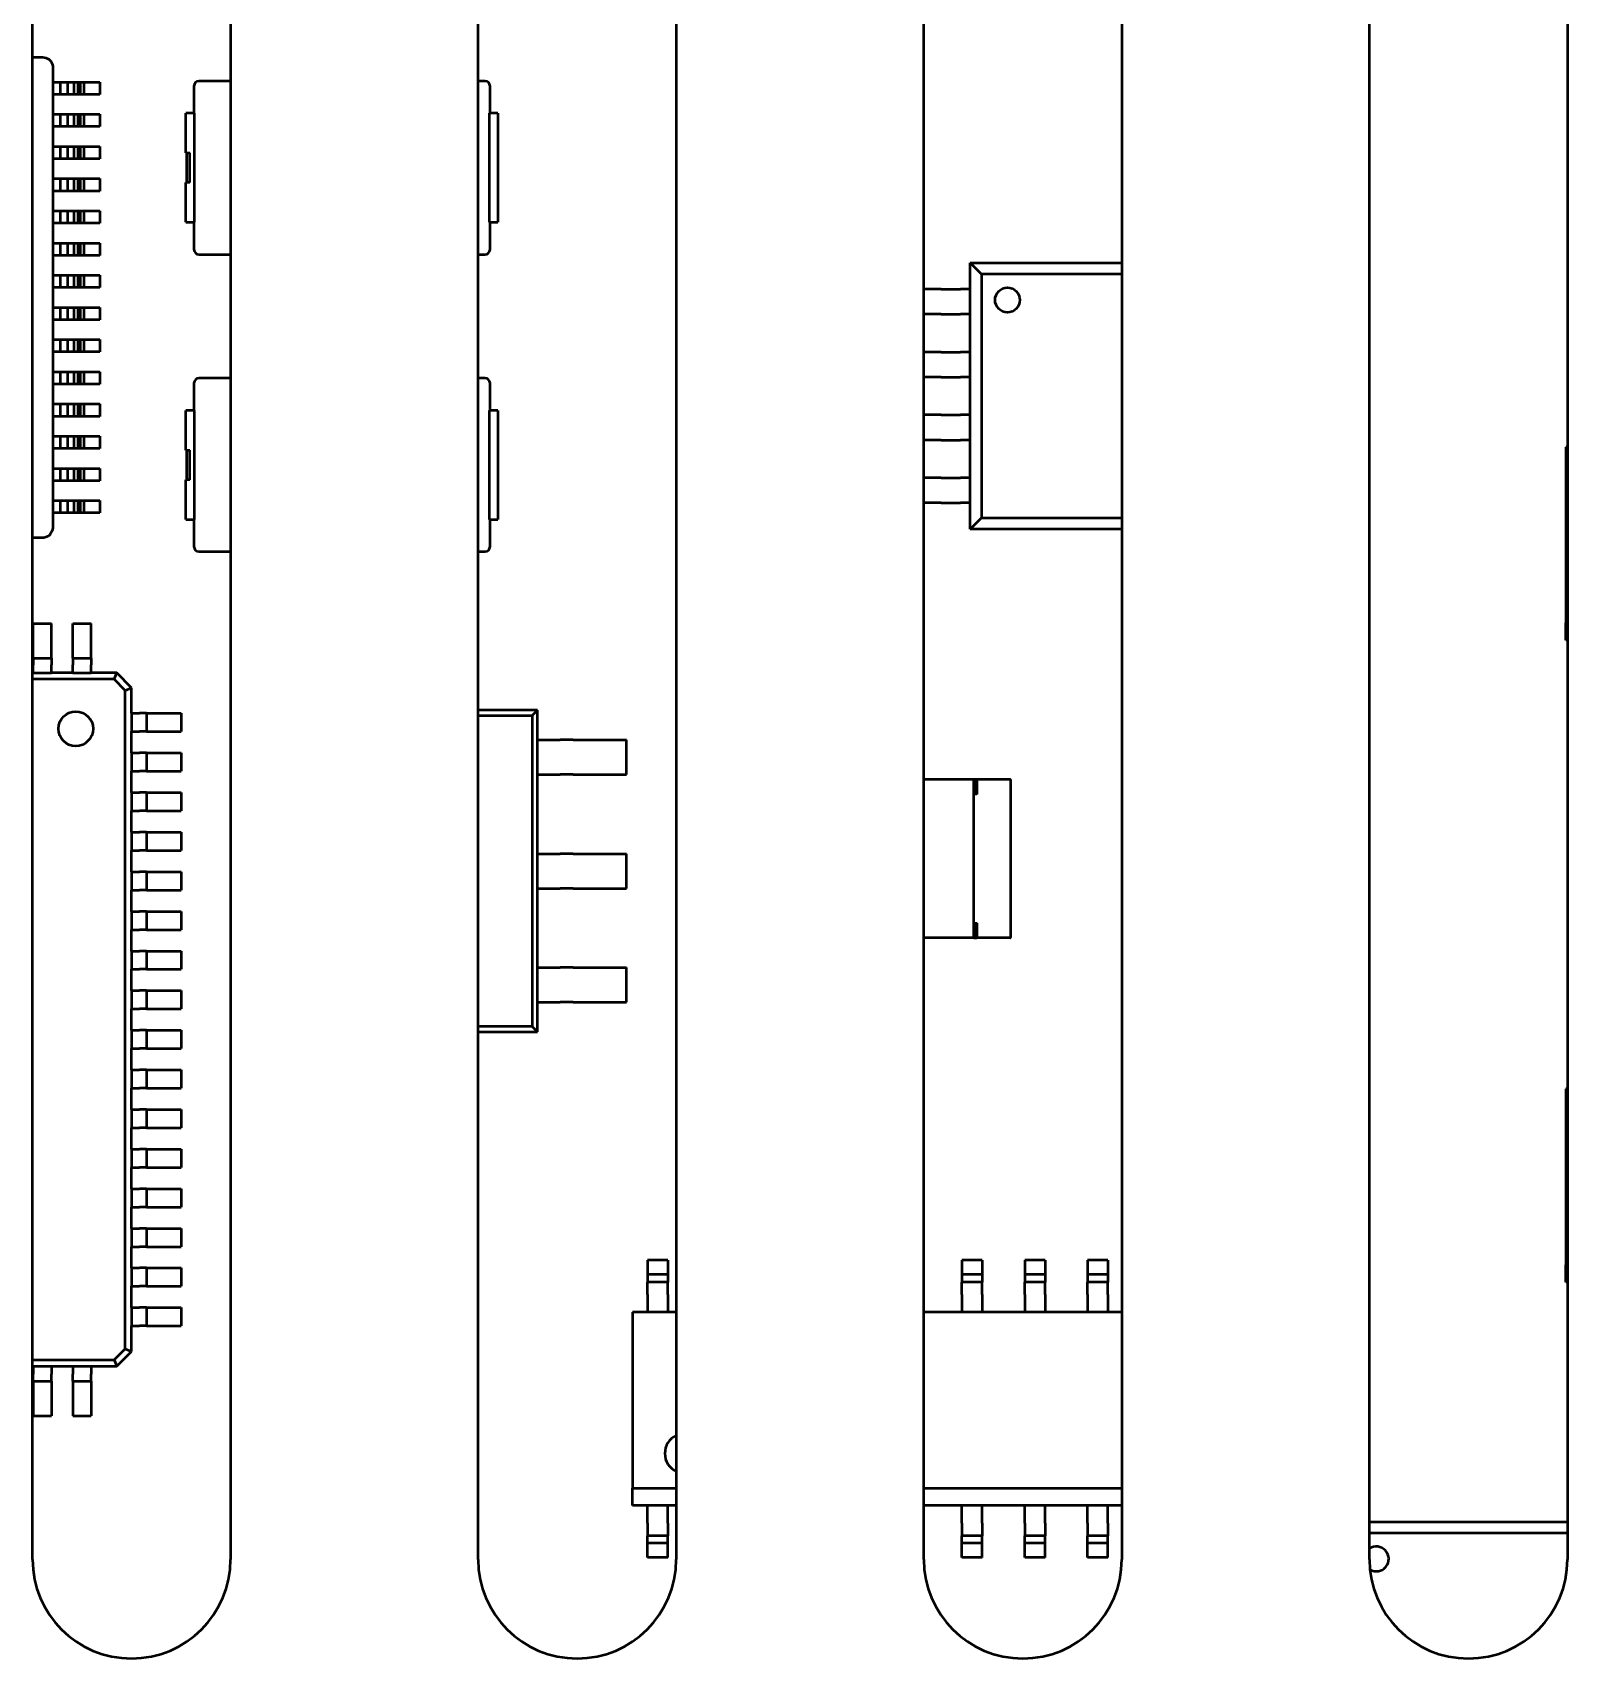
# Model space of a CAD drawing. Header units: millimetres. Extents: x 2121 to 4904, y 892 to 1933.
# Drawn here: x 2755.73 to 2786.73, y 1403.49 to 1436.32 of the extents above; entities that cross this region are included whole.
import ezdxf

# ---------------------------------------------------------------- set-up
doc = ezdxf.new("R2010")
doc.units = ezdxf.units.MM
doc.header["$LTSCALE"] = 1.8
doc.layers.add('외형선(ISO)', color=7, linetype='Continuous', lineweight=50)

msp = doc.modelspace()

# ---------------------------------------------------------------- linework, layer by layer
at = {"layer": '외형선(ISO)', "color": 7}
for p, q in [((2755.729, 1405.494), (2755.729, 1451.494)), ((2759.729, 1451.494), (2759.729, 1405.494)), ((2764.729, 1405.494), (2764.729, 1451.494)), ((2768.729, 1451.494), (2768.729, 1405.494)), ((2773.729, 1405.494), (2773.729, 1451.494)), ((2777.729, 1451.494), (2777.729, 1405.494)), ((2782.729, 1405.494), (2782.729, 1451.494)), ((2786.729, 1451.494), (2786.729, 1405.494)), ((2755.729, 1435.824), (2755.939, 1435.824)), ((2755.939, 1435.824), (2755.999, 1435.814)), ((2755.999, 1435.814), (2756.059, 1435.784)), ((2756.059, 1435.784), (2756.099, 1435.744)), ((2756.099, 1435.744), (2756.129, 1435.694)), ((2756.129, 1435.694), (2756.139, 1435.644)), ((2756.139, 1435.644), (2756.139, 1435.624)), ((2756.139, 1435.624), (2756.139, 1426.324)), ((2759.729, 1435.344), (2759.089, 1435.344)), ((2764.87, 1435.344), (2764.729, 1435.344)), ((2756.139, 1435.324), (2756.29, 1435.324)), ((2756.29, 1435.074), (2756.139, 1435.074)), ((2756.29, 1435.324), (2756.437, 1435.324)), ((2756.29, 1435.324), (2756.29, 1435.074)), ((2756.437, 1435.074), (2756.29, 1435.074)), ((2756.437, 1435.324), (2756.561, 1435.324)), ((2756.437, 1435.324), (2756.437, 1435.074)), ((2756.561, 1435.074), (2756.437, 1435.074)), ((2756.561, 1435.324), (2756.644, 1435.324)), ((2756.561, 1435.324), (2756.561, 1435.074)), ((2756.644, 1435.074), (2756.561, 1435.074)), ((2756.644, 1435.324), (2756.673, 1435.324)), ((2756.644, 1435.324), (2756.644, 1435.074)), ((2756.673, 1435.074), (2756.644, 1435.074)), ((2756.673, 1435.324), (2756.689, 1435.324)), ((2756.673, 1435.324), (2756.673, 1435.074)), ((2756.689, 1435.074), (2756.673, 1435.074)), ((2756.689, 1435.324), (2756.765, 1435.324)), ((2756.689, 1435.324), (2756.689, 1435.074)), ((2756.765, 1435.074), (2756.689, 1435.074)), ((2756.765, 1435.324), (2757.089, 1435.324)), ((2756.765, 1435.324), (2756.765, 1435.074)), ((2757.089, 1435.074), (2756.765, 1435.074)), ((2757.089, 1435.324), (2757.089, 1435.074)), ((2758.989, 1435.244), (2758.989, 1434.694)), ((2764.969, 1434.694), (2764.969, 1435.244)), ((2756.139, 1434.674), (2756.29, 1434.674)), ((2756.29, 1434.674), (2756.437, 1434.674)), ((2756.29, 1434.674), (2756.29, 1434.424)), ((2756.437, 1434.674), (2756.561, 1434.674)), ((2756.437, 1434.674), (2756.437, 1434.424)), ((2756.561, 1434.674), (2756.644, 1434.674)), ((2756.561, 1434.674), (2756.561, 1434.424)), ((2756.644, 1434.674), (2756.673, 1434.674)), ((2756.644, 1434.674), (2756.644, 1434.424)), ((2756.673, 1434.674), (2756.689, 1434.674)), ((2756.673, 1434.674), (2756.673, 1434.424)), ((2756.689, 1434.674), (2756.765, 1434.674)), ((2756.689, 1434.674), (2756.689, 1434.424)), ((2756.765, 1434.674), (2757.089, 1434.674)), ((2756.765, 1434.674), (2756.765, 1434.424)), ((2757.089, 1434.674), (2757.089, 1434.424)), ((2758.829, 1433.894), (2758.829, 1434.694)), ((2758.949, 1434.694), (2758.829, 1434.694)), ((2758.998, 1434.694), (2758.949, 1434.694)), ((2758.998, 1432.494), (2758.998, 1434.694)), ((2765.009, 1434.694), (2764.961, 1434.694)), ((2764.961, 1432.494), (2764.961, 1434.694)), ((2765.129, 1434.694), (2765.009, 1434.694)), ((2765.129, 1434.694), (2765.129, 1432.494)), ((2756.29, 1434.424), (2756.139, 1434.424)), ((2756.437, 1434.424), (2756.29, 1434.424)), ((2756.561, 1434.424), (2756.437, 1434.424)), ((2756.644, 1434.424), (2756.561, 1434.424)), ((2756.673, 1434.424), (2756.644, 1434.424)), ((2756.689, 1434.424), (2756.673, 1434.424)), ((2756.765, 1434.424), (2756.689, 1434.424)), ((2757.089, 1434.424), (2756.765, 1434.424)), ((2756.139, 1434.024), (2756.29, 1434.024)), ((2756.29, 1434.024), (2756.437, 1434.024)), ((2756.29, 1434.024), (2756.29, 1433.774)), ((2756.437, 1434.024), (2756.561, 1434.024)), ((2756.437, 1434.024), (2756.437, 1433.774)), ((2756.561, 1434.024), (2756.644, 1434.024)), ((2756.561, 1434.024), (2756.561, 1433.774)), ((2756.644, 1434.024), (2756.673, 1434.024)), ((2756.644, 1434.024), (2756.644, 1433.774)), ((2756.673, 1434.024), (2756.689, 1434.024)), ((2756.673, 1434.024), (2756.673, 1433.774)), ((2756.689, 1434.024), (2756.765, 1434.024)), ((2756.689, 1434.024), (2756.689, 1433.774)), ((2756.765, 1434.024), (2757.089, 1434.024)), ((2756.765, 1434.024), (2756.765, 1433.774)), ((2757.089, 1434.024), (2757.089, 1433.774)), ((2756.29, 1433.774), (2756.139, 1433.774)), ((2756.437, 1433.774), (2756.29, 1433.774)), ((2756.561, 1433.774), (2756.437, 1433.774)), ((2756.644, 1433.774), (2756.561, 1433.774)), ((2756.673, 1433.774), (2756.644, 1433.774)), ((2756.689, 1433.774), (2756.673, 1433.774)), ((2756.765, 1433.774), (2756.689, 1433.774)), ((2757.089, 1433.774), (2756.765, 1433.774)), ((2758.829, 1433.894), (2758.909, 1433.894)), ((2758.836, 1433.894), (2758.836, 1433.294)), ((2758.909, 1433.294), (2758.909, 1433.894)), ((2756.139, 1433.374), (2756.29, 1433.374)), ((2756.29, 1433.374), (2756.437, 1433.374)), ((2756.29, 1433.374), (2756.29, 1433.124)), ((2756.437, 1433.374), (2756.561, 1433.374)), ((2756.437, 1433.374), (2756.437, 1433.124)), ((2756.561, 1433.374), (2756.644, 1433.374)), ((2756.561, 1433.374), (2756.561, 1433.124)), ((2756.644, 1433.374), (2756.673, 1433.374)), ((2756.644, 1433.374), (2756.644, 1433.124)), ((2756.673, 1433.374), (2756.689, 1433.374)), ((2756.673, 1433.374), (2756.673, 1433.124)), ((2756.689, 1433.374), (2756.765, 1433.374)), ((2756.689, 1433.374), (2756.689, 1433.124)), ((2756.765, 1433.374), (2757.089, 1433.374)), ((2756.765, 1433.374), (2756.765, 1433.124)), ((2757.089, 1433.374), (2757.089, 1433.124)), ((2756.29, 1433.124), (2756.139, 1433.124)), ((2756.437, 1433.124), (2756.29, 1433.124)), ((2756.561, 1433.124), (2756.437, 1433.124)), ((2756.644, 1433.124), (2756.561, 1433.124)), ((2756.673, 1433.124), (2756.644, 1433.124)), ((2756.689, 1433.124), (2756.673, 1433.124)), ((2756.765, 1433.124), (2756.689, 1433.124)), ((2757.089, 1433.124), (2756.765, 1433.124)), ((2758.829, 1432.494), (2758.829, 1433.294)), ((2758.909, 1433.294), (2758.829, 1433.294)), ((2756.139, 1432.724), (2756.29, 1432.724)), ((2756.29, 1432.724), (2756.437, 1432.724)), ((2756.29, 1432.724), (2756.29, 1432.474)), ((2756.437, 1432.724), (2756.561, 1432.724)), ((2756.437, 1432.724), (2756.437, 1432.474)), ((2756.561, 1432.724), (2756.644, 1432.724)), ((2756.561, 1432.724), (2756.561, 1432.474)), ((2756.644, 1432.724), (2756.673, 1432.724)), ((2756.644, 1432.724), (2756.644, 1432.474)), ((2756.673, 1432.724), (2756.689, 1432.724)), ((2756.673, 1432.724), (2756.673, 1432.474)), ((2756.689, 1432.724), (2756.765, 1432.724)), ((2756.689, 1432.724), (2756.689, 1432.474)), ((2756.765, 1432.724), (2757.089, 1432.724)), ((2756.765, 1432.724), (2756.765, 1432.474)), ((2757.089, 1432.724), (2757.089, 1432.474)), ((2756.29, 1432.474), (2756.139, 1432.474)), ((2756.437, 1432.474), (2756.29, 1432.474)), ((2756.561, 1432.474), (2756.437, 1432.474)), ((2756.644, 1432.474), (2756.561, 1432.474)), ((2756.673, 1432.474), (2756.644, 1432.474)), ((2756.689, 1432.474), (2756.673, 1432.474)), ((2756.765, 1432.474), (2756.689, 1432.474)), ((2757.089, 1432.474), (2756.765, 1432.474)), ((2758.829, 1432.494), (2758.949, 1432.494)), ((2758.949, 1432.494), (2758.998, 1432.494)), ((2758.989, 1432.494), (2758.989, 1431.944)), ((2764.961, 1432.494), (2765.009, 1432.494)), ((2764.969, 1431.944), (2764.969, 1432.494)), ((2765.009, 1432.494), (2765.129, 1432.494)), ((2756.139, 1432.074), (2756.29, 1432.074)), ((2756.29, 1432.074), (2756.437, 1432.074)), ((2756.29, 1432.074), (2756.29, 1431.824)), ((2756.437, 1432.074), (2756.561, 1432.074)), ((2756.437, 1432.074), (2756.437, 1431.824)), ((2756.561, 1432.074), (2756.644, 1432.074)), ((2756.561, 1432.074), (2756.561, 1431.824)), ((2756.644, 1432.074), (2756.673, 1432.074)), ((2756.644, 1432.074), (2756.644, 1431.824)), ((2756.673, 1432.074), (2756.689, 1432.074)), ((2756.673, 1432.074), (2756.673, 1431.824)), ((2756.689, 1432.074), (2756.765, 1432.074)), ((2756.689, 1432.074), (2756.689, 1431.824)), ((2756.765, 1432.074), (2757.089, 1432.074)), ((2756.765, 1432.074), (2756.765, 1431.824)), ((2757.089, 1432.074), (2757.089, 1431.824)), ((2756.29, 1431.824), (2756.139, 1431.824)), ((2756.437, 1431.824), (2756.29, 1431.824)), ((2756.561, 1431.824), (2756.437, 1431.824)), ((2756.644, 1431.824), (2756.561, 1431.824)), ((2756.673, 1431.824), (2756.644, 1431.824)), ((2756.689, 1431.824), (2756.673, 1431.824)), ((2756.765, 1431.824), (2756.689, 1431.824)), ((2757.089, 1431.824), (2756.765, 1431.824)), ((2759.089, 1431.844), (2759.729, 1431.844)), ((2764.729, 1431.844), (2764.87, 1431.844)), ((2756.139, 1431.424), (2756.29, 1431.424)), ((2756.29, 1431.424), (2756.437, 1431.424)), ((2756.29, 1431.424), (2756.29, 1431.174)), ((2756.437, 1431.424), (2756.561, 1431.424)), ((2756.437, 1431.424), (2756.437, 1431.174)), ((2756.561, 1431.424), (2756.644, 1431.424)), ((2756.561, 1431.424), (2756.561, 1431.174)), ((2756.644, 1431.424), (2756.673, 1431.424)), ((2756.644, 1431.424), (2756.644, 1431.174)), ((2756.673, 1431.424), (2756.689, 1431.424)), ((2756.673, 1431.424), (2756.673, 1431.174)), ((2756.689, 1431.424), (2756.765, 1431.424)), ((2756.689, 1431.424), (2756.689, 1431.174)), ((2756.765, 1431.424), (2757.089, 1431.424)), ((2756.765, 1431.424), (2756.765, 1431.174)), ((2757.089, 1431.424), (2757.089, 1431.174)), ((2774.669, 1431.674), (2777.729, 1431.674)), ((2774.669, 1426.294), (2774.669, 1431.674)), ((2774.669, 1431.674), (2774.897, 1431.447)), ((2777.729, 1431.447), (2774.897, 1431.447)), ((2774.897, 1431.447), (2774.897, 1426.522)), ((2756.29, 1431.174), (2756.139, 1431.174)), ((2756.437, 1431.174), (2756.29, 1431.174)), ((2756.561, 1431.174), (2756.437, 1431.174)), ((2756.644, 1431.174), (2756.561, 1431.174)), ((2756.673, 1431.174), (2756.644, 1431.174)), ((2756.689, 1431.174), (2756.673, 1431.174)), ((2756.765, 1431.174), (2756.689, 1431.174)), ((2757.089, 1431.174), (2756.765, 1431.174)), ((2773.798, 1431.143), (2773.729, 1431.143)), ((2773.991, 1431.143), (2773.798, 1431.143)), ((2774.083, 1431.143), (2773.991, 1431.143)), ((2774.083, 1431.143), (2774.469, 1431.143)), ((2774.669, 1431.143), (2774.469, 1431.143)), ((2756.139, 1430.774), (2756.29, 1430.774)), ((2756.29, 1430.774), (2756.437, 1430.774)), ((2756.29, 1430.774), (2756.29, 1430.524)), ((2756.437, 1430.774), (2756.561, 1430.774)), ((2756.437, 1430.774), (2756.437, 1430.524)), ((2756.561, 1430.774), (2756.644, 1430.774)), ((2756.561, 1430.774), (2756.561, 1430.524)), ((2756.644, 1430.774), (2756.673, 1430.774)), ((2756.644, 1430.774), (2756.644, 1430.524)), ((2756.673, 1430.774), (2756.689, 1430.774)), ((2756.673, 1430.774), (2756.673, 1430.524)), ((2756.689, 1430.774), (2756.765, 1430.774)), ((2756.689, 1430.774), (2756.689, 1430.524)), ((2756.765, 1430.774), (2757.089, 1430.774)), ((2756.765, 1430.774), (2756.765, 1430.524)), ((2757.089, 1430.774), (2757.089, 1430.524)), ((2756.29, 1430.524), (2756.139, 1430.524)), ((2756.437, 1430.524), (2756.29, 1430.524)), ((2756.561, 1430.524), (2756.437, 1430.524)), ((2756.644, 1430.524), (2756.561, 1430.524)), ((2756.673, 1430.524), (2756.644, 1430.524)), ((2756.689, 1430.524), (2756.673, 1430.524)), ((2756.765, 1430.524), (2756.689, 1430.524)), ((2757.089, 1430.524), (2756.765, 1430.524)), ((2773.798, 1430.635), (2773.729, 1430.635)), ((2773.991, 1430.635), (2773.798, 1430.635)), ((2774.083, 1430.635), (2773.991, 1430.635)), ((2774.083, 1430.635), (2774.469, 1430.635)), ((2774.669, 1430.635), (2774.469, 1430.635)), ((2756.139, 1430.124), (2756.29, 1430.124)), ((2756.29, 1430.124), (2756.437, 1430.124)), ((2756.29, 1430.124), (2756.29, 1429.874)), ((2756.437, 1430.124), (2756.561, 1430.124)), ((2756.437, 1430.124), (2756.437, 1429.874)), ((2756.561, 1430.124), (2756.644, 1430.124)), ((2756.561, 1430.124), (2756.561, 1429.874)), ((2756.644, 1430.124), (2756.673, 1430.124)), ((2756.644, 1430.124), (2756.644, 1429.874)), ((2756.673, 1430.124), (2756.689, 1430.124)), ((2756.673, 1430.124), (2756.673, 1429.874)), ((2756.689, 1430.124), (2756.765, 1430.124)), ((2756.689, 1430.124), (2756.689, 1429.874)), ((2756.765, 1430.124), (2757.089, 1430.124)), ((2756.765, 1430.124), (2756.765, 1429.874)), ((2757.089, 1430.124), (2757.089, 1429.874)), ((2756.29, 1429.874), (2756.139, 1429.874)), ((2756.437, 1429.874), (2756.29, 1429.874)), ((2756.561, 1429.874), (2756.437, 1429.874)), ((2756.644, 1429.874), (2756.561, 1429.874)), ((2756.673, 1429.874), (2756.644, 1429.874)), ((2756.689, 1429.874), (2756.673, 1429.874)), ((2756.765, 1429.874), (2756.689, 1429.874)), ((2757.089, 1429.874), (2756.765, 1429.874)), ((2773.798, 1429.873), (2773.729, 1429.873)), ((2773.991, 1429.873), (2773.798, 1429.873)), ((2774.083, 1429.873), (2773.991, 1429.873)), ((2774.083, 1429.873), (2774.469, 1429.873)), ((2774.669, 1429.873), (2774.469, 1429.873)), ((2756.139, 1429.474), (2756.29, 1429.474)), ((2756.29, 1429.474), (2756.437, 1429.474)), ((2756.29, 1429.474), (2756.29, 1429.224)), ((2756.437, 1429.474), (2756.561, 1429.474)), ((2756.437, 1429.474), (2756.437, 1429.224)), ((2756.561, 1429.474), (2756.644, 1429.474)), ((2756.561, 1429.474), (2756.561, 1429.224)), ((2756.644, 1429.474), (2756.673, 1429.474)), ((2756.644, 1429.474), (2756.644, 1429.224)), ((2756.673, 1429.474), (2756.689, 1429.474)), ((2756.673, 1429.474), (2756.673, 1429.224)), ((2756.689, 1429.474), (2756.765, 1429.474)), ((2756.689, 1429.474), (2756.689, 1429.224)), ((2756.765, 1429.474), (2757.089, 1429.474)), ((2756.765, 1429.474), (2756.765, 1429.224)), ((2757.089, 1429.474), (2757.089, 1429.224)), ((2756.29, 1429.224), (2756.139, 1429.224)), ((2756.437, 1429.224), (2756.29, 1429.224)), ((2756.561, 1429.224), (2756.437, 1429.224)), ((2756.644, 1429.224), (2756.561, 1429.224)), ((2756.673, 1429.224), (2756.644, 1429.224)), ((2756.689, 1429.224), (2756.673, 1429.224)), ((2756.765, 1429.224), (2756.689, 1429.224)), ((2757.089, 1429.224), (2756.765, 1429.224)), ((2758.989, 1429.244), (2758.989, 1428.694)), ((2759.729, 1429.344), (2759.089, 1429.344)), ((2764.87, 1429.344), (2764.729, 1429.344)), ((2764.969, 1428.694), (2764.969, 1429.244)), ((2773.798, 1429.365), (2773.729, 1429.365)), ((2773.991, 1429.365), (2773.798, 1429.365)), ((2774.083, 1429.365), (2773.991, 1429.365)), ((2774.083, 1429.365), (2774.469, 1429.365)), ((2774.669, 1429.365), (2774.469, 1429.365)), ((2756.139, 1428.824), (2756.29, 1428.824)), ((2756.29, 1428.824), (2756.437, 1428.824)), ((2756.29, 1428.824), (2756.29, 1428.574)), ((2756.437, 1428.824), (2756.561, 1428.824)), ((2756.437, 1428.824), (2756.437, 1428.574)), ((2756.561, 1428.824), (2756.644, 1428.824)), ((2756.561, 1428.824), (2756.561, 1428.574)), ((2756.644, 1428.824), (2756.673, 1428.824)), ((2756.644, 1428.824), (2756.644, 1428.574)), ((2756.673, 1428.824), (2756.689, 1428.824)), ((2756.673, 1428.824), (2756.673, 1428.574)), ((2756.689, 1428.824), (2756.765, 1428.824)), ((2756.689, 1428.824), (2756.689, 1428.574)), ((2756.765, 1428.824), (2757.089, 1428.824)), ((2756.765, 1428.824), (2756.765, 1428.574)), ((2757.089, 1428.824), (2757.089, 1428.574)), ((2756.29, 1428.574), (2756.139, 1428.574)), ((2756.437, 1428.574), (2756.29, 1428.574)), ((2756.561, 1428.574), (2756.437, 1428.574)), ((2756.644, 1428.574), (2756.561, 1428.574)), ((2756.673, 1428.574), (2756.644, 1428.574)), ((2756.689, 1428.574), (2756.673, 1428.574)), ((2756.765, 1428.574), (2756.689, 1428.574)), ((2757.089, 1428.574), (2756.765, 1428.574)), ((2758.829, 1427.894), (2758.829, 1428.694)), ((2758.949, 1428.694), (2758.829, 1428.694)), ((2758.998, 1428.694), (2758.949, 1428.694)), ((2758.998, 1426.494), (2758.998, 1428.694)), ((2765.009, 1428.694), (2764.961, 1428.694)), ((2764.961, 1426.494), (2764.961, 1428.694)), ((2765.129, 1428.694), (2765.009, 1428.694)), ((2765.129, 1428.694), (2765.129, 1426.494)), ((2773.798, 1428.603), (2773.729, 1428.603)), ((2773.991, 1428.603), (2773.798, 1428.603)), ((2774.083, 1428.603), (2773.991, 1428.603)), ((2774.083, 1428.603), (2774.469, 1428.603)), ((2774.669, 1428.603), (2774.469, 1428.603)), ((2756.139, 1428.174), (2756.29, 1428.174)), ((2756.29, 1428.174), (2756.437, 1428.174)), ((2756.29, 1428.174), (2756.29, 1427.924)), ((2756.437, 1428.174), (2756.561, 1428.174)), ((2756.437, 1428.174), (2756.437, 1427.924)), ((2756.561, 1428.174), (2756.644, 1428.174)), ((2756.561, 1428.174), (2756.561, 1427.924)), ((2756.644, 1428.174), (2756.673, 1428.174)), ((2756.644, 1428.174), (2756.644, 1427.924)), ((2756.673, 1428.174), (2756.689, 1428.174)), ((2756.673, 1428.174), (2756.673, 1427.924)), ((2756.689, 1428.174), (2756.765, 1428.174)), ((2756.689, 1428.174), (2756.689, 1427.924)), ((2756.765, 1428.174), (2757.089, 1428.174)), ((2756.765, 1428.174), (2756.765, 1427.924)), ((2757.089, 1428.174), (2757.089, 1427.924)), ((2756.29, 1427.924), (2756.139, 1427.924)), ((2756.437, 1427.924), (2756.29, 1427.924)), ((2756.561, 1427.924), (2756.437, 1427.924)), ((2756.644, 1427.924), (2756.561, 1427.924)), ((2756.673, 1427.924), (2756.644, 1427.924)), ((2756.689, 1427.924), (2756.673, 1427.924)), ((2756.765, 1427.924), (2756.689, 1427.924)), ((2757.089, 1427.924), (2756.765, 1427.924)), ((2758.829, 1427.894), (2758.909, 1427.894)), ((2758.836, 1427.894), (2758.836, 1427.294)), ((2758.909, 1427.294), (2758.909, 1427.894)), ((2773.798, 1428.095), (2773.729, 1428.095)), ((2773.991, 1428.095), (2773.798, 1428.095)), ((2774.083, 1428.095), (2773.991, 1428.095)), ((2774.083, 1428.095), (2774.469, 1428.095)), ((2774.669, 1428.095), (2774.469, 1428.095)), ((2786.729, 1427.954), (2786.699, 1427.954)), ((2786.699, 1427.954), (2786.699, 1424.404)), ((2756.139, 1427.524), (2756.29, 1427.524)), ((2756.29, 1427.524), (2756.437, 1427.524)), ((2756.29, 1427.524), (2756.29, 1427.274)), ((2756.437, 1427.524), (2756.561, 1427.524)), ((2756.437, 1427.524), (2756.437, 1427.274)), ((2756.561, 1427.524), (2756.644, 1427.524)), ((2756.561, 1427.524), (2756.561, 1427.274)), ((2756.644, 1427.524), (2756.673, 1427.524)), ((2756.644, 1427.524), (2756.644, 1427.274)), ((2756.673, 1427.524), (2756.689, 1427.524)), ((2756.673, 1427.524), (2756.673, 1427.274)), ((2756.689, 1427.524), (2756.765, 1427.524)), ((2756.689, 1427.524), (2756.689, 1427.274)), ((2756.765, 1427.524), (2757.089, 1427.524)), ((2756.765, 1427.524), (2756.765, 1427.274)), ((2757.089, 1427.524), (2757.089, 1427.274)), ((2756.29, 1427.274), (2756.139, 1427.274)), ((2756.437, 1427.274), (2756.29, 1427.274)), ((2756.561, 1427.274), (2756.437, 1427.274)), ((2756.644, 1427.274), (2756.561, 1427.274)), ((2756.673, 1427.274), (2756.644, 1427.274)), ((2756.689, 1427.274), (2756.673, 1427.274)), ((2756.765, 1427.274), (2756.689, 1427.274)), ((2757.089, 1427.274), (2756.765, 1427.274)), ((2758.829, 1426.494), (2758.829, 1427.294)), ((2758.909, 1427.294), (2758.829, 1427.294)), ((2773.798, 1427.333), (2773.729, 1427.333)), ((2773.991, 1427.333), (2773.798, 1427.333)), ((2774.083, 1427.333), (2773.991, 1427.333)), ((2774.083, 1427.333), (2774.469, 1427.333)), ((2774.669, 1427.333), (2774.469, 1427.333)), ((2756.139, 1426.874), (2756.29, 1426.874)), ((2756.29, 1426.874), (2756.437, 1426.874)), ((2756.29, 1426.874), (2756.29, 1426.624)), ((2756.437, 1426.874), (2756.561, 1426.874)), ((2756.437, 1426.874), (2756.437, 1426.624)), ((2756.561, 1426.874), (2756.644, 1426.874)), ((2756.561, 1426.874), (2756.561, 1426.624)), ((2756.644, 1426.874), (2756.673, 1426.874)), ((2756.644, 1426.874), (2756.644, 1426.624)), ((2756.673, 1426.874), (2756.689, 1426.874)), ((2756.673, 1426.874), (2756.673, 1426.624)), ((2756.689, 1426.874), (2756.765, 1426.874)), ((2756.689, 1426.874), (2756.689, 1426.624)), ((2756.765, 1426.874), (2757.089, 1426.874)), ((2756.765, 1426.874), (2756.765, 1426.624)), ((2757.089, 1426.874), (2757.089, 1426.624)), ((2773.798, 1426.825), (2773.729, 1426.825)), ((2773.991, 1426.825), (2773.798, 1426.825)), ((2774.083, 1426.825), (2773.991, 1426.825)), ((2774.083, 1426.825), (2774.469, 1426.825)), ((2774.669, 1426.825), (2774.469, 1426.825)), ((2756.29, 1426.624), (2756.139, 1426.624)), ((2756.437, 1426.624), (2756.29, 1426.624)), ((2756.561, 1426.624), (2756.437, 1426.624)), ((2756.644, 1426.624), (2756.561, 1426.624)), ((2756.673, 1426.624), (2756.644, 1426.624)), ((2756.689, 1426.624), (2756.673, 1426.624)), ((2756.765, 1426.624), (2756.689, 1426.624)), ((2757.089, 1426.624), (2756.765, 1426.624)), ((2758.829, 1426.494), (2758.949, 1426.494)), ((2758.949, 1426.494), (2758.998, 1426.494)), ((2758.989, 1426.494), (2758.989, 1425.944)), ((2764.961, 1426.494), (2765.009, 1426.494)), ((2764.969, 1425.944), (2764.969, 1426.494)), ((2765.009, 1426.494), (2765.129, 1426.494)), ((2774.669, 1426.294), (2774.897, 1426.522)), ((2774.897, 1426.522), (2777.729, 1426.522)), ((2756.049, 1426.154), (2755.999, 1426.134)), ((2756.079, 1426.184), (2756.049, 1426.154)), ((2756.099, 1426.214), (2756.079, 1426.184)), ((2756.129, 1426.264), (2756.099, 1426.214)), ((2756.139, 1426.324), (2756.129, 1426.264)), ((2777.729, 1426.294), (2774.669, 1426.294)), ((2755.939, 1426.124), (2755.729, 1426.124)), ((2755.959, 1426.124), (2755.939, 1426.124)), ((2755.999, 1426.134), (2755.959, 1426.124)), ((2759.089, 1425.844), (2759.729, 1425.844)), ((2764.729, 1425.844), (2764.87, 1425.844)), ((2755.744, 1424.394), (2756.114, 1424.394)), ((2755.744, 1423.765), (2755.744, 1424.394)), ((2756.114, 1423.765), (2756.114, 1424.394)), ((2756.544, 1424.394), (2756.914, 1424.394)), ((2756.544, 1423.765), (2756.544, 1424.394)), ((2756.914, 1423.765), (2756.914, 1424.394)), ((2786.699, 1424.054), (2786.699, 1424.404)), ((2786.699, 1424.404), (2786.729, 1424.404)), ((2786.729, 1424.054), (2786.699, 1424.054)), ((2755.744, 1423.694), (2755.744, 1423.765)), ((2755.744, 1423.694), (2756.114, 1423.694)), ((2755.744, 1423.694), (2755.744, 1423.554)), ((2755.744, 1423.394), (2755.744, 1423.554)), ((2756.114, 1423.694), (2756.114, 1423.765)), ((2756.114, 1423.694), (2756.114, 1423.554)), ((2756.114, 1423.394), (2756.114, 1423.554)), ((2756.544, 1423.694), (2756.544, 1423.765)), ((2756.544, 1423.694), (2756.914, 1423.694)), ((2756.544, 1423.694), (2756.544, 1423.554)), ((2756.544, 1423.394), (2756.544, 1423.554)), ((2756.914, 1423.694), (2756.914, 1423.765)), ((2756.914, 1423.694), (2756.914, 1423.554)), ((2756.914, 1423.394), (2756.914, 1423.554)), ((2755.744, 1423.394), (2755.729, 1423.394)), ((2757.377, 1423.267), (2755.729, 1423.267)), ((2755.744, 1423.394), (2756.114, 1423.394)), ((2756.544, 1423.394), (2756.114, 1423.394)), ((2756.544, 1423.394), (2756.914, 1423.394)), ((2757.429, 1423.394), (2756.914, 1423.394)), ((2757.377, 1423.267), (2757.429, 1423.394)), ((2757.602, 1423.041), (2757.377, 1423.267)), ((2757.729, 1423.094), (2757.429, 1423.394)), ((2757.602, 1423.041), (2757.729, 1423.094)), ((2757.602, 1409.747), (2757.602, 1423.041)), ((2757.729, 1422.579), (2757.729, 1423.094)), ((2757.729, 1422.579), (2757.729, 1422.209)), ((2757.729, 1422.579), (2757.889, 1422.579)), ((2758.029, 1422.579), (2757.889, 1422.579)), ((2758.029, 1422.579), (2758.029, 1422.209)), ((2758.029, 1422.579), (2758.1, 1422.579)), ((2758.1, 1422.579), (2758.729, 1422.579)), ((2758.729, 1422.579), (2758.729, 1422.209)), ((2765.929, 1422.644), (2764.729, 1422.644)), ((2764.729, 1422.535), (2765.82, 1422.535)), ((2765.929, 1422.644), (2765.82, 1422.535)), ((2765.82, 1422.535), (2765.82, 1416.254)), ((2765.929, 1416.144), (2765.929, 1422.644)), ((2757.729, 1421.779), (2757.729, 1422.209)), ((2757.729, 1422.209), (2757.889, 1422.209)), ((2758.029, 1422.209), (2757.889, 1422.209)), ((2758.029, 1422.209), (2758.1, 1422.209)), ((2758.1, 1422.209), (2758.729, 1422.209)), ((2765.929, 1422.044), (2766.384, 1422.044)), ((2765.929, 1421.344), (2765.929, 1422.044)), ((2766.647, 1422.044), (2766.384, 1422.044)), ((2766.647, 1422.044), (2766.836, 1422.044)), ((2766.836, 1422.044), (2766.894, 1422.044)), ((2766.894, 1422.044), (2767.723, 1422.044)), ((2767.723, 1421.344), (2767.723, 1422.044)), ((2757.729, 1421.779), (2757.729, 1421.409)), ((2757.729, 1421.779), (2757.889, 1421.779)), ((2758.029, 1421.779), (2757.889, 1421.779)), ((2758.029, 1421.779), (2758.029, 1421.409)), ((2758.029, 1421.779), (2758.1, 1421.779)), ((2758.1, 1421.779), (2758.729, 1421.779)), ((2758.729, 1421.779), (2758.729, 1421.409)), ((2757.729, 1420.979), (2757.729, 1421.409)), ((2757.729, 1421.409), (2757.889, 1421.409)), ((2758.029, 1421.409), (2757.889, 1421.409)), ((2758.029, 1421.409), (2758.1, 1421.409)), ((2758.1, 1421.409), (2758.729, 1421.409)), ((2765.929, 1421.344), (2766.384, 1421.344)), ((2766.647, 1421.344), (2766.384, 1421.344)), ((2766.647, 1421.344), (2766.836, 1421.344)), ((2766.836, 1421.344), (2766.894, 1421.344)), ((2766.894, 1421.344), (2767.723, 1421.344)), ((2774.739, 1421.244), (2773.729, 1421.244)), ((2774.769, 1421.244), (2774.739, 1421.244)), ((2774.739, 1418.044), (2774.739, 1421.244)), ((2774.769, 1420.944), (2774.769, 1421.244)), ((2774.802, 1421.243), (2774.769, 1421.243)), ((2774.799, 1421.239), (2774.799, 1420.944)), ((2775.474, 1421.244), (2774.804, 1421.244)), ((2775.479, 1421.239), (2775.479, 1418.049)), ((2757.729, 1420.979), (2757.729, 1420.609)), ((2757.729, 1420.979), (2757.889, 1420.979)), ((2758.029, 1420.979), (2757.889, 1420.979)), ((2758.029, 1420.979), (2758.029, 1420.609)), ((2758.029, 1420.979), (2758.1, 1420.979)), ((2758.1, 1420.979), (2758.729, 1420.979)), ((2758.729, 1420.979), (2758.729, 1420.609)), ((2774.739, 1418.349), (2774.739, 1420.939)), ((2774.799, 1420.944), (2774.744, 1420.944)), ((2774.804, 1420.939), (2774.799, 1420.944)), ((2757.729, 1420.179), (2757.729, 1420.609)), ((2757.729, 1420.609), (2757.889, 1420.609)), ((2758.029, 1420.609), (2757.889, 1420.609)), ((2758.029, 1420.609), (2758.1, 1420.609)), ((2758.1, 1420.609), (2758.729, 1420.609)), ((2757.729, 1420.179), (2757.729, 1419.809)), ((2757.729, 1420.179), (2757.889, 1420.179)), ((2758.029, 1420.179), (2757.889, 1420.179)), ((2758.029, 1420.179), (2758.029, 1419.809)), ((2758.029, 1420.179), (2758.1, 1420.179)), ((2758.1, 1420.179), (2758.729, 1420.179)), ((2758.729, 1420.179), (2758.729, 1419.809)), ((2757.729, 1419.379), (2757.729, 1419.809)), ((2757.729, 1419.809), (2757.889, 1419.809)), ((2758.029, 1419.809), (2757.889, 1419.809)), ((2758.029, 1419.809), (2758.1, 1419.809)), ((2758.1, 1419.809), (2758.729, 1419.809)), ((2765.929, 1419.744), (2766.384, 1419.744)), ((2765.929, 1419.044), (2765.929, 1419.744)), ((2766.647, 1419.744), (2766.384, 1419.744)), ((2766.647, 1419.744), (2766.836, 1419.744)), ((2766.836, 1419.744), (2766.894, 1419.744)), ((2766.894, 1419.744), (2767.723, 1419.744)), ((2767.723, 1419.044), (2767.723, 1419.744)), ((2757.729, 1419.379), (2757.729, 1419.009)), ((2757.729, 1419.379), (2757.889, 1419.379)), ((2758.029, 1419.379), (2757.889, 1419.379)), ((2758.029, 1419.379), (2758.029, 1419.009)), ((2758.029, 1419.379), (2758.1, 1419.379)), ((2758.1, 1419.379), (2758.729, 1419.379)), ((2758.729, 1419.379), (2758.729, 1419.009)), ((2757.729, 1418.579), (2757.729, 1419.009)), ((2757.729, 1419.009), (2757.889, 1419.009)), ((2758.029, 1419.009), (2757.889, 1419.009)), ((2758.029, 1419.009), (2758.1, 1419.009)), ((2758.1, 1419.009), (2758.729, 1419.009)), ((2765.929, 1419.044), (2766.384, 1419.044)), ((2766.647, 1419.044), (2766.384, 1419.044)), ((2766.647, 1419.044), (2766.836, 1419.044)), ((2766.836, 1419.044), (2766.894, 1419.044)), ((2766.894, 1419.044), (2767.723, 1419.044)), ((2757.729, 1418.579), (2757.729, 1418.209)), ((2757.729, 1418.579), (2757.889, 1418.579)), ((2758.029, 1418.579), (2757.889, 1418.579)), ((2758.029, 1418.579), (2758.029, 1418.209)), ((2758.029, 1418.579), (2758.1, 1418.579)), ((2758.1, 1418.579), (2758.729, 1418.579)), ((2758.729, 1418.579), (2758.729, 1418.209)), ((2774.744, 1418.344), (2774.799, 1418.344)), ((2774.769, 1418.044), (2774.769, 1418.344)), ((2774.799, 1418.344), (2774.804, 1418.349)), ((2774.799, 1418.344), (2774.799, 1418.049)), ((2757.729, 1417.779), (2757.729, 1418.209)), ((2757.729, 1418.209), (2757.889, 1418.209)), ((2758.029, 1418.209), (2757.889, 1418.209)), ((2758.029, 1418.209), (2758.1, 1418.209)), ((2758.1, 1418.209), (2758.729, 1418.209)), ((2774.739, 1418.044), (2773.729, 1418.044)), ((2774.739, 1418.044), (2774.769, 1418.044)), ((2774.769, 1418.044), (2774.802, 1418.044)), ((2775.474, 1418.044), (2774.804, 1418.044)), ((2757.729, 1417.779), (2757.729, 1417.409)), ((2757.729, 1417.779), (2757.889, 1417.779)), ((2758.029, 1417.779), (2757.889, 1417.779)), ((2758.029, 1417.779), (2758.029, 1417.409)), ((2758.029, 1417.779), (2758.1, 1417.779)), ((2758.1, 1417.779), (2758.729, 1417.779)), ((2758.729, 1417.779), (2758.729, 1417.409)), ((2757.729, 1416.979), (2757.729, 1417.409)), ((2757.729, 1417.409), (2757.889, 1417.409)), ((2758.029, 1417.409), (2757.889, 1417.409)), ((2758.029, 1417.409), (2758.1, 1417.409)), ((2758.1, 1417.409), (2758.729, 1417.409)), ((2765.929, 1417.444), (2766.384, 1417.444)), ((2765.929, 1416.744), (2765.929, 1417.444)), ((2766.647, 1417.444), (2766.384, 1417.444)), ((2766.647, 1417.444), (2766.836, 1417.444)), ((2766.836, 1417.444), (2766.894, 1417.444)), ((2766.894, 1417.444), (2767.723, 1417.444)), ((2767.723, 1416.744), (2767.723, 1417.444)), ((2757.729, 1416.979), (2757.729, 1416.609)), ((2757.729, 1416.979), (2757.889, 1416.979)), ((2758.029, 1416.979), (2757.889, 1416.979)), ((2758.029, 1416.979), (2758.029, 1416.609)), ((2758.029, 1416.979), (2758.1, 1416.979)), ((2758.1, 1416.979), (2758.729, 1416.979)), ((2758.729, 1416.979), (2758.729, 1416.609)), ((2765.929, 1416.744), (2766.384, 1416.744)), ((2766.647, 1416.744), (2766.384, 1416.744)), ((2766.647, 1416.744), (2766.836, 1416.744)), ((2766.836, 1416.744), (2766.894, 1416.744)), ((2766.894, 1416.744), (2767.723, 1416.744)), ((2757.729, 1416.179), (2757.729, 1416.609)), ((2757.729, 1416.609), (2757.889, 1416.609)), ((2758.029, 1416.609), (2757.889, 1416.609)), ((2758.029, 1416.609), (2758.1, 1416.609)), ((2758.1, 1416.609), (2758.729, 1416.609)), ((2757.729, 1416.179), (2757.729, 1415.809)), ((2757.729, 1416.179), (2757.889, 1416.179)), ((2758.029, 1416.179), (2757.889, 1416.179)), ((2758.029, 1416.179), (2758.029, 1415.809)), ((2758.029, 1416.179), (2758.1, 1416.179)), ((2758.1, 1416.179), (2758.729, 1416.179)), ((2758.729, 1416.179), (2758.729, 1415.809)), ((2765.82, 1416.254), (2764.729, 1416.254)), ((2764.729, 1416.144), (2765.929, 1416.144)), ((2765.82, 1416.254), (2765.929, 1416.144)), ((2757.729, 1415.379), (2757.729, 1415.809)), ((2757.729, 1415.809), (2757.889, 1415.809)), ((2758.029, 1415.809), (2757.889, 1415.809)), ((2758.029, 1415.809), (2758.1, 1415.809)), ((2758.1, 1415.809), (2758.729, 1415.809)), ((2757.729, 1415.379), (2757.729, 1415.009)), ((2757.729, 1415.379), (2757.889, 1415.379)), ((2758.029, 1415.379), (2757.889, 1415.379)), ((2758.029, 1415.379), (2758.029, 1415.009)), ((2758.029, 1415.379), (2758.1, 1415.379)), ((2758.1, 1415.379), (2758.729, 1415.379)), ((2758.729, 1415.379), (2758.729, 1415.009)), ((2757.729, 1414.579), (2757.729, 1415.009)), ((2757.729, 1415.009), (2757.889, 1415.009)), ((2758.029, 1415.009), (2757.889, 1415.009)), ((2758.029, 1415.009), (2758.1, 1415.009)), ((2758.1, 1415.009), (2758.729, 1415.009)), ((2786.729, 1414.994), (2786.699, 1414.994)), ((2786.699, 1414.994), (2786.699, 1411.444)), ((2757.729, 1414.579), (2757.729, 1414.209)), ((2757.729, 1414.579), (2757.889, 1414.579)), ((2758.029, 1414.579), (2757.889, 1414.579)), ((2758.029, 1414.579), (2758.029, 1414.209)), ((2758.029, 1414.579), (2758.1, 1414.579)), ((2758.1, 1414.579), (2758.729, 1414.579)), ((2758.729, 1414.579), (2758.729, 1414.209)), ((2757.729, 1413.779), (2757.729, 1414.209)), ((2757.729, 1414.209), (2757.889, 1414.209)), ((2758.029, 1414.209), (2757.889, 1414.209)), ((2758.029, 1414.209), (2758.1, 1414.209)), ((2758.1, 1414.209), (2758.729, 1414.209)), ((2757.729, 1413.779), (2757.729, 1413.409)), ((2757.729, 1413.779), (2757.889, 1413.779)), ((2758.029, 1413.779), (2757.889, 1413.779)), ((2758.029, 1413.779), (2758.029, 1413.409)), ((2758.029, 1413.779), (2758.1, 1413.779)), ((2758.1, 1413.779), (2758.729, 1413.779)), ((2758.729, 1413.779), (2758.729, 1413.409)), ((2757.729, 1412.979), (2757.729, 1413.409)), ((2757.729, 1413.409), (2757.889, 1413.409)), ((2758.029, 1413.409), (2757.889, 1413.409)), ((2758.029, 1413.409), (2758.1, 1413.409)), ((2758.1, 1413.409), (2758.729, 1413.409)), ((2757.729, 1412.979), (2757.729, 1412.609)), ((2757.729, 1412.979), (2757.889, 1412.979)), ((2758.029, 1412.979), (2757.889, 1412.979)), ((2758.029, 1412.979), (2758.029, 1412.609)), ((2758.029, 1412.979), (2758.1, 1412.979)), ((2758.1, 1412.979), (2758.729, 1412.979)), ((2758.729, 1412.979), (2758.729, 1412.609)), ((2757.729, 1412.179), (2757.729, 1412.609)), ((2757.729, 1412.609), (2757.889, 1412.609)), ((2758.029, 1412.609), (2757.889, 1412.609)), ((2758.029, 1412.609), (2758.1, 1412.609)), ((2758.1, 1412.609), (2758.729, 1412.609)), ((2757.729, 1412.179), (2757.729, 1411.809)), ((2757.729, 1412.179), (2757.889, 1412.179)), ((2758.029, 1412.179), (2757.889, 1412.179)), ((2758.029, 1412.179), (2758.029, 1411.809)), ((2758.029, 1412.179), (2758.1, 1412.179)), ((2758.1, 1412.179), (2758.729, 1412.179)), ((2758.729, 1412.179), (2758.729, 1411.809)), ((2757.729, 1411.379), (2757.729, 1411.809)), ((2757.729, 1411.809), (2757.889, 1411.809)), ((2758.029, 1411.809), (2757.889, 1411.809)), ((2758.029, 1411.809), (2758.1, 1411.809)), ((2758.1, 1411.809), (2758.729, 1411.809)), ((2757.729, 1411.379), (2757.729, 1411.009)), ((2757.729, 1411.379), (2757.889, 1411.379)), ((2758.029, 1411.379), (2757.889, 1411.379)), ((2758.029, 1411.379), (2758.029, 1411.009)), ((2758.029, 1411.379), (2758.1, 1411.379)), ((2758.1, 1411.379), (2758.729, 1411.379)), ((2758.729, 1411.379), (2758.729, 1411.009)), ((2768.559, 1411.534), (2768.149, 1411.534)), ((2768.149, 1411.534), (2768.149, 1411.248)), ((2768.559, 1411.534), (2768.559, 1411.248)), ((2774.909, 1411.534), (2774.499, 1411.534)), ((2774.499, 1411.534), (2774.499, 1411.248)), ((2774.909, 1411.534), (2774.909, 1411.248)), ((2776.179, 1411.534), (2775.769, 1411.534)), ((2775.769, 1411.534), (2775.769, 1411.248)), ((2776.179, 1411.534), (2776.179, 1411.248)), ((2777.449, 1411.534), (2777.039, 1411.534)), ((2777.039, 1411.534), (2777.039, 1411.248)), ((2777.449, 1411.534), (2777.449, 1411.248)), ((2786.699, 1411.094), (2786.699, 1411.444)), ((2786.699, 1411.444), (2786.729, 1411.444)), ((2768.559, 1411.248), (2768.149, 1411.248)), ((2768.149, 1411.248), (2768.149, 1411.094)), ((2768.559, 1411.094), (2768.149, 1411.094)), ((2768.149, 1410.845), (2768.149, 1411.094)), ((2768.559, 1411.248), (2768.559, 1411.094)), ((2768.559, 1410.845), (2768.559, 1411.094)), ((2774.909, 1411.248), (2774.499, 1411.248)), ((2774.499, 1411.248), (2774.499, 1411.094)), ((2774.909, 1411.094), (2774.499, 1411.094)), ((2774.499, 1410.845), (2774.499, 1411.094)), ((2774.909, 1411.248), (2774.909, 1411.094)), ((2774.909, 1410.845), (2774.909, 1411.094)), ((2776.179, 1411.248), (2775.769, 1411.248)), ((2775.769, 1411.248), (2775.769, 1411.094)), ((2776.179, 1411.094), (2775.769, 1411.094)), ((2775.769, 1410.845), (2775.769, 1411.094)), ((2776.179, 1411.248), (2776.179, 1411.094)), ((2776.179, 1410.845), (2776.179, 1411.094)), ((2777.449, 1411.248), (2777.039, 1411.248)), ((2777.039, 1411.248), (2777.039, 1411.094)), ((2777.449, 1411.094), (2777.039, 1411.094)), ((2777.039, 1410.845), (2777.039, 1411.094)), ((2777.449, 1411.248), (2777.449, 1411.094)), ((2777.449, 1410.845), (2777.449, 1411.094)), ((2786.729, 1411.094), (2786.699, 1411.094)), ((2757.729, 1410.579), (2757.729, 1411.009)), ((2757.729, 1411.009), (2757.889, 1411.009)), ((2758.029, 1411.009), (2757.889, 1411.009)), ((2758.029, 1411.009), (2758.1, 1411.009)), ((2758.1, 1411.009), (2758.729, 1411.009)), ((2768.149, 1410.845), (2768.149, 1410.484)), ((2768.559, 1410.845), (2768.559, 1410.484)), ((2774.499, 1410.845), (2774.499, 1410.484)), ((2774.909, 1410.845), (2774.909, 1410.484)), ((2775.769, 1410.845), (2775.769, 1410.484)), ((2776.179, 1410.845), (2776.179, 1410.484)), ((2777.039, 1410.845), (2777.039, 1410.484)), ((2777.449, 1410.845), (2777.449, 1410.484)), ((2757.729, 1410.579), (2757.729, 1410.209)), ((2757.729, 1410.579), (2757.889, 1410.579)), ((2758.029, 1410.579), (2757.889, 1410.579)), ((2758.029, 1410.579), (2758.029, 1410.209)), ((2758.029, 1410.579), (2758.1, 1410.579)), ((2758.1, 1410.579), (2758.729, 1410.579)), ((2758.729, 1410.579), (2758.729, 1410.209)), ((2768.729, 1410.484), (2767.849, 1410.484)), ((2767.849, 1410.484), (2767.849, 1406.934)), ((2777.729, 1410.484), (2773.729, 1410.484)), ((2757.729, 1409.694), (2757.729, 1410.209)), ((2757.729, 1410.209), (2757.889, 1410.209)), ((2758.029, 1410.209), (2757.889, 1410.209)), ((2758.029, 1410.209), (2758.1, 1410.209)), ((2758.1, 1410.209), (2758.729, 1410.209)), ((2757.377, 1409.522), (2757.602, 1409.747)), ((2757.602, 1409.747), (2757.729, 1409.694)), ((2755.729, 1409.522), (2757.377, 1409.522)), ((2755.729, 1409.394), (2755.744, 1409.394)), ((2755.744, 1409.394), (2756.114, 1409.394)), ((2755.744, 1409.394), (2755.744, 1409.234)), ((2756.114, 1409.394), (2756.544, 1409.394)), ((2756.114, 1409.394), (2756.114, 1409.234)), ((2756.544, 1409.394), (2756.914, 1409.394)), ((2756.544, 1409.394), (2756.544, 1409.234)), ((2756.914, 1409.394), (2757.429, 1409.394)), ((2756.914, 1409.394), (2756.914, 1409.234)), ((2757.377, 1409.522), (2757.429, 1409.394)), ((2757.429, 1409.394), (2757.729, 1409.694)), ((2755.744, 1409.094), (2755.744, 1409.234)), ((2755.744, 1409.094), (2755.744, 1409.023)), ((2755.744, 1409.094), (2756.114, 1409.094)), ((2756.114, 1409.094), (2756.114, 1409.234)), ((2756.114, 1409.094), (2756.114, 1409.023)), ((2756.544, 1409.094), (2756.544, 1409.234)), ((2756.544, 1409.094), (2756.544, 1409.023)), ((2756.544, 1409.094), (2756.914, 1409.094)), ((2756.914, 1409.094), (2756.914, 1409.234)), ((2756.914, 1409.094), (2756.914, 1409.023)), ((2755.744, 1409.023), (2755.744, 1408.394)), ((2756.114, 1409.023), (2756.114, 1408.394)), ((2756.544, 1409.023), (2756.544, 1408.394)), ((2756.914, 1409.023), (2756.914, 1408.394)), ((2755.744, 1408.394), (2756.114, 1408.394)), ((2756.544, 1408.394), (2756.914, 1408.394)), ((2767.849, 1406.584), (2767.849, 1406.934)), ((2767.849, 1406.934), (2768.729, 1406.934)), ((2773.729, 1406.934), (2777.729, 1406.934)), ((2768.729, 1406.584), (2767.849, 1406.584)), ((2768.149, 1406.224), (2768.149, 1406.584)), ((2768.559, 1406.224), (2768.559, 1406.584)), ((2777.729, 1406.584), (2773.729, 1406.584)), ((2774.499, 1406.224), (2774.499, 1406.584)), ((2774.909, 1406.224), (2774.909, 1406.584)), ((2775.769, 1406.224), (2775.769, 1406.584)), ((2776.179, 1406.224), (2776.179, 1406.584)), ((2777.039, 1406.224), (2777.039, 1406.584)), ((2777.449, 1406.224), (2777.449, 1406.584)), ((2768.149, 1406.224), (2768.149, 1405.974)), ((2768.559, 1406.224), (2768.559, 1405.974)), ((2774.499, 1406.224), (2774.499, 1405.974)), ((2774.909, 1406.224), (2774.909, 1405.974)), ((2775.769, 1406.224), (2775.769, 1405.974)), ((2776.179, 1406.224), (2776.179, 1405.974)), ((2777.039, 1406.224), (2777.039, 1405.974)), ((2777.449, 1406.224), (2777.449, 1405.974)), ((2782.729, 1406.254), (2786.729, 1406.254)), ((2768.559, 1405.974), (2768.149, 1405.974)), ((2768.149, 1405.821), (2768.149, 1405.974)), ((2768.559, 1405.821), (2768.149, 1405.821)), ((2768.149, 1405.534), (2768.149, 1405.821)), ((2768.559, 1405.821), (2768.559, 1405.974)), ((2768.559, 1405.534), (2768.559, 1405.821)), ((2774.909, 1405.974), (2774.499, 1405.974)), ((2774.499, 1405.821), (2774.499, 1405.974)), ((2774.909, 1405.821), (2774.499, 1405.821)), ((2774.499, 1405.534), (2774.499, 1405.821)), ((2774.909, 1405.821), (2774.909, 1405.974)), ((2774.909, 1405.534), (2774.909, 1405.821)), ((2776.179, 1405.974), (2775.769, 1405.974)), ((2775.769, 1405.821), (2775.769, 1405.974)), ((2776.179, 1405.821), (2775.769, 1405.821)), ((2775.769, 1405.534), (2775.769, 1405.821)), ((2776.179, 1405.821), (2776.179, 1405.974)), ((2776.179, 1405.534), (2776.179, 1405.821)), ((2777.449, 1405.974), (2777.039, 1405.974)), ((2777.039, 1405.821), (2777.039, 1405.974)), ((2777.449, 1405.821), (2777.039, 1405.821)), ((2777.039, 1405.534), (2777.039, 1405.821)), ((2777.449, 1405.821), (2777.449, 1405.974)), ((2777.449, 1405.534), (2777.449, 1405.821)), ((2786.729, 1406.027), (2782.729, 1406.027)), ((2768.559, 1405.534), (2768.149, 1405.534)), ((2774.909, 1405.534), (2774.499, 1405.534)), ((2776.179, 1405.534), (2775.769, 1405.534)), ((2777.449, 1405.534), (2777.039, 1405.534))]:
    msp.add_line(p, q, dxfattribs=at)
for centre, radius in [((2775.419, 1430.924), 0.25), ((2756.602, 1422.267), 0.35)]:
    msp.add_circle(centre, radius, dxfattribs=at)
for centre, radius, start, end in [((2774.804, 1421.239), 0.005, 90, 180), ((2775.474, 1421.239), 0.005, 0, 90), ((2774.744, 1420.939), 0.005, 90, 180), ((2774.744, 1418.349), 0.005, 180, 270), ((2774.804, 1418.049), 0.005, 180, 270), ((2775.474, 1418.049), 0.005, 270, 0), ((2768.899, 1407.634), 0.4, 115.0237, 244.9763), ((2757.729, 1405.494), 2, 180, 0), ((2766.729, 1405.494), 2, 180, 0), ((2775.729, 1405.494), 2, 180, 0), ((2782.869, 1405.504), 0.25, 238.7776, 124.0558), ((2784.729, 1405.494), 2, 180, 0)]:
    msp.add_arc(centre, radius, start, end, dxfattribs=at)
for centre, major_axis, start_param, end_param in [((2759.09, 1435.244), (0.0709, -0.0709), 2.357564, 3.925621), ((2764.869, 1435.244), (-0.0709, -0.0709), 2.357564, 3.925621), ((2759.09, 1431.944), (-0.0709, -0.0709), 5.499157, 7.067214), ((2764.869, 1431.944), (0.0709, -0.0709), 5.499157, 7.067214), ((2759.09, 1429.244), (0.0709, -0.0709), 2.357564, 3.925621), ((2764.869, 1429.244), (-0.0709, -0.0709), 2.357564, 3.925621), ((2759.09, 1425.944), (-0.0709, -0.0709), 5.499157, 7.067214), ((2764.869, 1425.944), (0.0709, -0.0709), 5.499157, 7.067214)]:
    msp.add_ellipse(centre, major_axis=major_axis, ratio=0.997265, start_param=start_param, end_param=end_param, dxfattribs=at)

doc.saveas('drawing.dxf')
